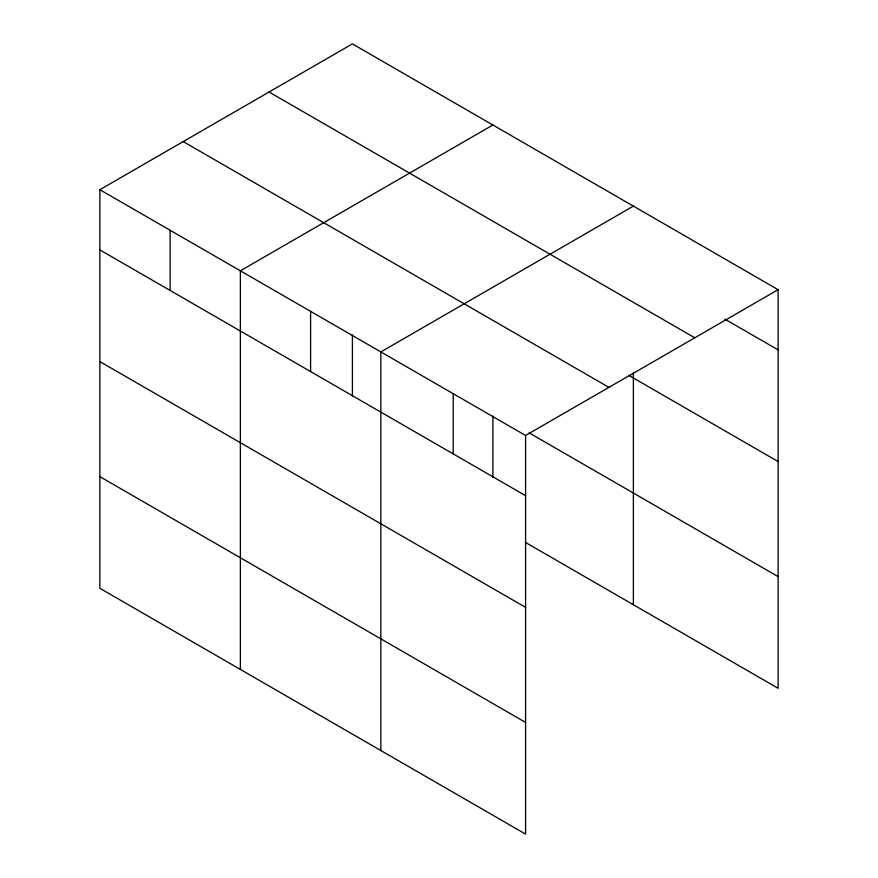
<?xml version="1.0" encoding="UTF-8"?>
<svg xmlns="http://www.w3.org/2000/svg" width="878" height="878" viewBox="0 0 878 878"><rect width="100%" height="100%" fill="white"/><g stroke="black" fill="none" stroke-linecap="round" stroke-linejoin="round"><path stroke-width="1.32" d="M99.872 189.703L525.582 435.477L525.582 834.1L99.872 588.315L99.872 189.703L352.418 43.9L778.117 289.685L778.127 688.297L525.681 542.549M492.898 125.005L240.363 270.808L240.363 669.431M633.378 206.111L380.843 351.913L380.843 750.536M525.582 435.477L778.117 289.685M724.734 319.054L778.117 349.883M269.074 92.014L694.783 337.8M628.703 375.29L778.127 461.554M183.217 141.588L608.926 387.363M529.193 432.898L778.127 576.626M99.872 249.901L525.582 495.675M99.872 361.582L525.582 607.356M99.872 476.644L525.582 722.418M633.378 372.546L633.378 604.733M492.898 416.029L492.898 477.325M453.213 393.695L453.213 453.893M352.418 334.924L352.418 396.208M310.603 311.361L310.603 371.559M170.123 230.255L170.123 290.453"/></g></svg>
